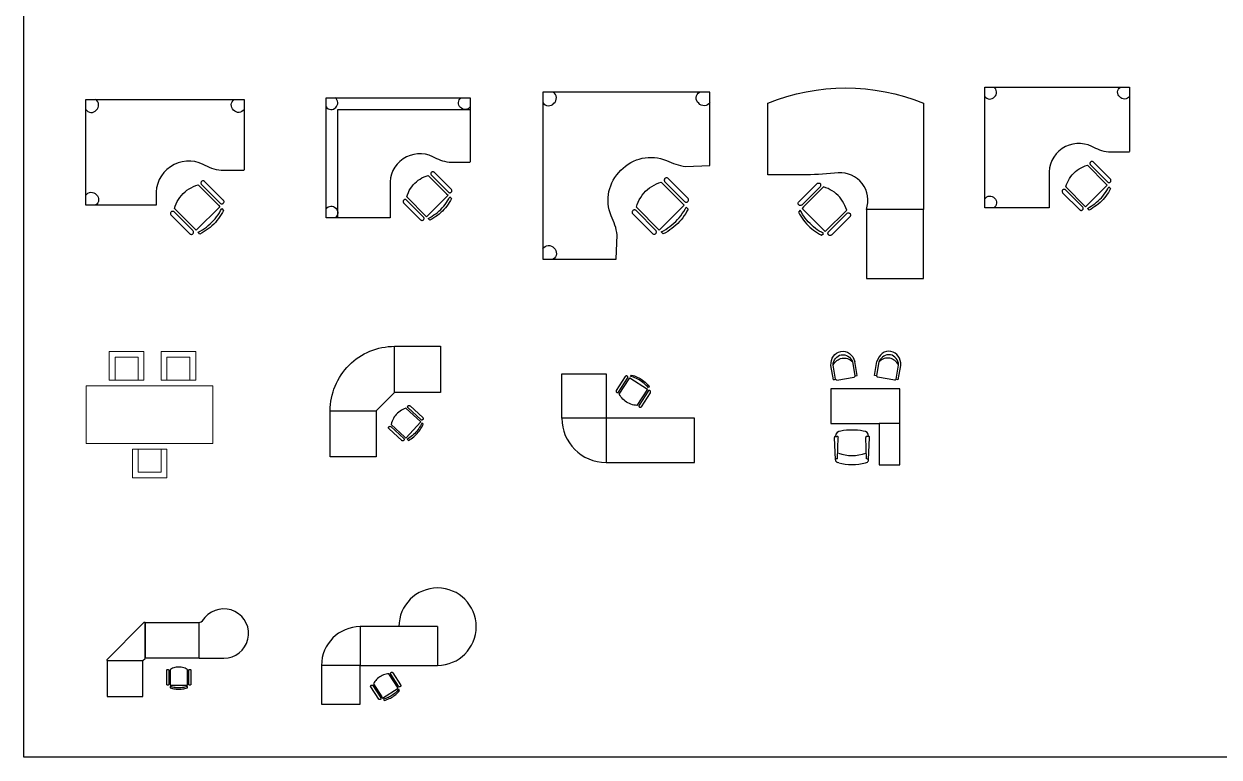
# Model space of a CAD drawing. Header units: millimetres. Extents: x 1147 to 1684, y 1086 to 1492.
# Drawn here: x 1146.9 to 1458.3, y 1085.8 to 1276.7 of the extents above; entities that cross this region are included whole.
import ezdxf

# ---------------------------------------------------------------- set-up
doc = ezdxf.new("R2010")
doc.units = ezdxf.units.MM

# ---------------------------------------------------------------- blocks, each defined once
blk = doc.blocks.new('A$C10326E8D')
at = {"lineweight": 0}
for points in [[(0.597, 2.2), (1.597, 2.2), (1.597, 0), (0.597, 0)], [(1.697, 1.8), (2.197, 1.8), (2.197, 1.2), (1.697, 1.2)], [(1.697, 1.7), (2.097, 1.7), (2.097, 1.3), (1.697, 1.3)], [(0, 1.4), (0.5, 1.4), (0.5, 0.8), (0, 0.8)], [(0.1, 1.3), (0.5, 1.3), (0.5, 0.9), (0.1, 0.9)], [(1.697, 0.9), (2.197, 0.9), (2.197, 0.3), (1.697, 0.3)], [(1.697, 0.8), (2.097, 0.8), (2.097, 0.4), (1.697, 0.4)]]:
    blk.add_lwpolyline(points, close=True, dxfattribs=at)
blk = doc.blocks.new('FAUTA')
at = {"color": 0}
for p, q in [((-6.9, 0), (-4.1, 0.3)), ((-4.1, 0.3), (-1.4, 0.5)), ((-1.4, 0.5), (1.4, 0.5)), ((1.4, 0.5), (4.1, 0.5)), ((4.1, 0.5), (6.9, 0.3)), ((6.9, 0.3), (9.6, 0)), ((-25.4, -9.9), (-25.6, -10.4)), ((-25.6, -10.4), (-25.6, -11)), ((-25.6, -11), (-25.6, -41)), ((-25.1, -9.4), (-25.4, -9.9)), ((-24.7, -9), (-25.1, -9.4)), ((-24.2, -8.7), (-24.7, -9)), ((-23.7, -8.5), (-24.2, -8.7)), ((-23.1, -8.5), (-23.7, -8.5)), ((-22.6, -8.5), (-23.1, -8.5)), ((-22.1, -8.7), (-22.6, -8.5)), ((-21.6, -9), (-22.1, -8.7)), ((-21.2, -9.4), (-21.6, -9)), ((-20.9, -9.9), (-21.2, -9.4)), ((-20.7, -10.4), (-20.9, -9.9)), ((-20.6, -11), (-20.7, -10.4)), ((-20.6, -41), (-20.6, -11)), ((-17.6, -2.5), (-15, -1.7)), ((-17.6, -5.5), (-17.6, -2.5)), ((-15, -4.7), (-17.6, -5.5)), ((-17.6, -8.5), (20.4, -8.5)), ((-17.6, -11), (-17.6, -8.5)), ((-17.6, -43.5), (-17.6, -11)), ((-15, -1.7), (-12.3, -1)), ((-12.3, -4), (-15, -4.7)), ((-12.3, -1), (-9.6, -0.5)), ((-9.6, -3.5), (-12.3, -4)), ((-9.6, -0.5), (-6.9, 0)), ((-6.9, -3), (-9.6, -3.5)), ((-4.1, -2.7), (-6.9, -3)), ((-1.4, -2.5), (-4.1, -2.7)), ((1.4, -2.5), (-1.4, -2.5)), ((4.1, -2.5), (1.4, -2.5)), ((6.9, -2.7), (4.1, -2.5)), ((9.6, -3), (6.9, -2.7)), ((9.6, 0), (12.3, -0.5)), ((12.3, -3.5), (9.6, -3)), ((12.3, -0.5), (15, -1)), ((15, -4), (12.3, -3.5)), ((15, -1), (17.7, -1.7)), ((17.7, -4.7), (15, -4)), ((17.7, -1.7), (20.4, -2.5)), ((20.4, -5.5), (17.7, -4.7)), ((20.4, -2.5), (20.4, -5.5)), ((20.4, -8.5), (20.4, -43.5)), ((23.6, -9.9), (23.4, -10.4)), ((23.4, -10.4), (23.4, -11)), ((23.4, -11), (23.4, -41)), ((23.9, -9.4), (23.6, -9.9)), ((24.3, -9), (23.9, -9.4)), ((24.8, -8.7), (24.3, -9)), ((25.3, -8.5), (24.8, -8.7)), ((25.9, -8.5), (25.3, -8.5)), ((26.4, -8.5), (25.9, -8.5)), ((26.9, -8.7), (26.4, -8.5)), ((27.4, -9), (26.9, -8.7)), ((27.8, -9.4), (27.4, -9)), ((28.1, -9.9), (27.8, -9.4)), ((28.3, -10.4), (28.1, -9.9)), ((28.4, -11), (28.3, -10.4)), ((28.4, -41), (28.4, -11)), ((-25.6, -41), (-25.6, -41.5)), ((-25.6, -41.5), (-25.4, -42.1)), ((-25.4, -42.1), (-25.1, -42.5)), ((-25.1, -42.5), (-24.7, -42.9)), ((-24.7, -42.9), (-24.2, -43.2)), ((-24.2, -43.2), (-23.7, -43.4)), ((-23.7, -43.4), (-23.1, -43.5)), ((-23.1, -43.5), (-22.6, -43.4)), ((-22.6, -43.4), (-22.1, -43.2)), ((-22.1, -43.2), (-21.6, -42.9)), ((-21.6, -42.9), (-21.2, -42.5)), ((-21.2, -42.5), (-20.9, -42.1)), ((-20.9, -42.1), (-20.7, -41.5)), ((-20.7, -41.5), (-20.6, -41)), ((-15.1, -44.8), (-17.6, -43.5)), ((-12.5, -45.9), (-15.1, -44.8)), ((-9.8, -46.8), (-12.5, -45.9)), ((-7.1, -47.5), (-9.8, -46.8)), ((-4.3, -48.1), (-7.1, -47.5)), ((-1.5, -48.4), (-4.3, -48.1)), ((1.4, -48.5), (-1.5, -48.4)), ((4.2, -48.4), (1.4, -48.5)), ((7, -48.1), (4.2, -48.4)), ((9.8, -47.5), (7, -48.1)), ((12.6, -46.8), (9.8, -47.5)), ((15.2, -45.9), (12.6, -46.8)), ((17.8, -44.8), (15.2, -45.9)), ((20.4, -43.5), (17.8, -44.8)), ((23.4, -41), (23.4, -41.5)), ((23.4, -41.5), (23.6, -42.1)), ((23.6, -42.1), (23.9, -42.5)), ((23.9, -42.5), (24.3, -42.9)), ((24.3, -42.9), (24.8, -43.2)), ((24.8, -43.2), (25.3, -43.4)), ((25.3, -43.4), (25.9, -43.5)), ((25.9, -43.5), (26.4, -43.4)), ((26.4, -43.4), (26.9, -43.2)), ((26.9, -43.2), (27.4, -42.9)), ((27.4, -42.9), (27.8, -42.5)), ((27.8, -42.5), (28.1, -42.1)), ((28.1, -42.1), (28.3, -41.5)), ((28.3, -41.5), (28.4, -41))]:
    blk.add_line(p, q, dxfattribs=at)
blk = doc.blocks.new('A$C3CD91D11')
for p, q in [((1.118, 1.118), (1.118, 1.918)), ((0, 0.8), (0.8, 0.8))]:
    blk.add_line(p, q)
blk.add_lwpolyline([(1.118, 1.918), (1.918, 1.918), (1.918, 1.118), (1.118, 1.118), (0.8, 0.8), (0.8, 0), (0, 0), (0, 0.8, -0.414216)], format="xyb", close=True)
at = {"xscale": -0.009999999999978599, "yscale": 0.009999999999990905, "zscale": 0.01, "rotation": 227.4777069168201}
blk.add_blockref('FAUTA', (1.496, 0.398), dxfattribs=at)
blk = doc.blocks.new('A$C368E2ED8')
blk.add_lwpolyline([(1.8, 2.03), (1.8, 0.8), (1.14, 0.8, 0.542284), (0.815, 1.223, -0.020661), (0.449, 1.2), (0, 1.2), (0, 2.03, -0.196465)], format="xyb", close=True)
blk.add_lwpolyline([(1.8, 0.8), (1.14, 0.8), (1.14, 0), (1.8, 0)], close=True)
at = {"xscale": -0.009999999999991512, "yscale": 0.009999999999990905, "zscale": 0.01, "rotation": 135.01188867598}
blk.add_blockref('FAUTA', (0.46, 0.628), dxfattribs=at)
blk = doc.blocks.new('A$C06B76691')
at = {"color": 0}
blk.add_lwpolyline([(0.842, 0.958, -0.311106), (1.334, 1.063, 0.092284), (1.538, 1), (1.8, 1.008), (1.8, 1.8), (0, 1.8), (0, 0), (0.792, 0), (0.8, 0.262, 0.092284), (0.737, 0.466, -0.311106)], format="xyb", close=True, dxfattribs=at)
for points in [[(0, 1.688, 0.502552), (0.12, 1.68, 0.502552), (0.112, 1.8)], [(1.8, 1.688, -0.502552), (1.68, 1.68, -0.502552), (1.688, 1.8)], [(0, 0.112, -0.502552), (0.12, 0.12, -0.502552), (0.112, 0)]]:
    blk.add_lwpolyline(points, format="xyb", dxfattribs=at)
at = {"color": 0, "xscale": 0.01000000000001325, "yscale": 0.01000000000001325, "zscale": 0.01000000000001325, "rotation": 224.9881096140666}
blk.add_blockref('FAUTA', (1.46, 0.398), dxfattribs=at)
blk = doc.blocks.new('A$C5097798E')
at = {"color": 0}
for points in [[(1.8, 0.724), (1.538, 0.724, -0.091251), (1.334, 0.795, 0.579278), (0.8, 0.432), (0.8, 0.332), (0, 0.332), (0, 1.532), (1.8, 1.532), (1.8, 0.732)], [(0, 1.419, 0.502552), (0.12, 1.412, 0.502552), (0.112, 1.532)], [(1.8, 1.419, -0.502552), (1.68, 1.412, -0.502552), (1.688, 1.532)], [(0, 0.444, -0.502552), (0.12, 0.452, -0.502552), (0.112, 0.332)]]:
    blk.add_lwpolyline(points, format="xyb", dxfattribs=at)
at = {"color": 0, "xscale": 0.01000000000001325, "yscale": 0.01000000000001325, "zscale": 0.01000000000001325, "rotation": 224.9881096140666}
blk.add_blockref('FAUTA', (1.46, 0.13), dxfattribs=at)
blk = doc.blocks.new('A$C77057604')
at = {"color": 0}
for p, q in [((0.146, 0.032), (0.146, 1.385)), ((0.146, 1.385), (1.8, 1.385))]:
    blk.add_line(p, q, dxfattribs=at)
for points in [[(1.8, 0.724), (1.538, 0.724, -0.091251), (1.334, 0.795, 0.579278), (0.8, 0.432), (0.8, 0.032), (0, 0.032), (0, 1.532), (1.8, 1.532), (1.8, 0.732)], [(0, 1.419, 0.502552), (0.12, 1.412, 0.502552), (0.112, 1.532)], [(1.8, 1.419, -0.502552), (1.68, 1.412, -0.502552), (1.688, 1.532)], [(0, 0.144, -0.502552), (0.12, 0.152, -0.502552), (0.112, 0.032)]]:
    blk.add_lwpolyline(points, format="xyb", dxfattribs=at)
at = {"color": 0, "xscale": 0.01000000000001325, "yscale": 0.01000000000001325, "zscale": 0.01000000000001325, "rotation": 224.9881096140666}
blk.add_blockref('FAUTA', (1.46, 0.13), dxfattribs=at)
blk = doc.blocks.new('A$C43675A6B')
at = {"color": 0}
blk.add_line((0.8, 0.332), (0.8, 0.332), dxfattribs=at)
for points in [[(1.8, 0.724), (1.538, 0.724, -0.091251), (1.334, 0.795, 0.579278), (0.8, 0.432), (0.8, 0.032), (0, 0.032), (0, 1.532), (1.8, 1.532), (1.8, 0.732)], [(0, 1.419, 0.502552), (0.12, 1.412, 0.502552), (0.112, 1.532)], [(1.8, 1.419, -0.502552), (1.68, 1.412, -0.502552), (1.688, 1.532)], [(0, 0.144, -0.502552), (0.12, 0.152, -0.502552), (0.112, 0.032)]]:
    blk.add_lwpolyline(points, format="xyb", dxfattribs=at)
at = {"color": 0, "xscale": 0.01000000000001325, "yscale": 0.01000000000001325, "zscale": 0.01000000000001325, "rotation": 224.9881096140666}
blk.add_blockref('FAUTA', (1.46, 0.13), dxfattribs=at)
blk = doc.blocks.new('A$C04F97356')
at = {"color": 0, "linetype": 'ByBlock'}
blk.add_line((0, 0.826), (0.798, 1.624), dxfattribs=at)
at = {"color": 0}
for p, q in [((0.849, 1.65), (2.049, 1.65)), ((0.849, 1.65), (0.849, 0.849)), ((0.849, 0.85), (0.849, 1.65)), ((2.049, 0.85), (2.049, 1.65)), ((0, 0.8), (0, 0)), ((0, 0.8), (0.8, 0.8)), ((0.8, 0.8), (0.849, 0.849)), ((0.8, 0), (0.8, 0.8)), ((2.049, 0.85), (0.849, 0.85)), ((2.049, 0.85), (2.599, 0.85)), ((0, 0), (0.8, 0))]:
    blk.add_line(p, q, dxfattribs=at)
blk.add_line((0, 0.8), (0, 0.826))
for centre, radius, start, end in [((2.599, 1.4), 0.55, 270, 139.7756), ((0.849, 1.587), 0.0628, 89.3753, 143.3912), ((2.009, 1.833), 0.188, 282.5638, 335.3602)]:
    blk.add_arc(centre, radius, start, end, dxfattribs=at)
at = {"color": 0, "xscale": -0.009999999999990905, "yscale": 0.009999999999990905, "zscale": 0.01, "rotation": 180}
blk.add_blockref('FAUTA', (1.583, 0.169), dxfattribs=at)
blk = doc.blocks.new('A$C438A20DB')
for p, q in [((0.8, 1.6), (0.8, 0.8)), ((0.8, 1.6), (0.8, 0.8)), ((2.4, 1.6), (0.8, 1.6)), ((0, 0.8), (0, 0)), ((0.8, 0.8), (0, 0.8)), ((0.8, 0), (0.8, 0.8)), ((0.8, 0), (0.8, 0.8)), ((0.8, 0), (0.8, 0.8)), ((0.8, 0.8), (2.4, 0.8)), ((0, 0), (0.8, 0)), ((0, 0), (0.8, 0)), ((0, 0), (0.8, 0))]:
    blk.add_line(p, q)
at = {"color": 0}
blk.add_line((2.4, 1.6), (2.4, 0.8), dxfattribs=at)
for centre, start in [((2.4, 1.6), 270), ((0.8, 0.8), 90)]:
    blk.add_arc(centre, 0.8, start, 180)
at = {"xscale": -0.00999999999998111, "yscale": 0.009999999999990905, "zscale": 0.01, "rotation": 212.75769552017}
blk.add_blockref('FAUTA', (1.457, 0.149), dxfattribs=at)
blk = doc.blocks.new('A$C75B6523E')
for p, q in [((0, 1.6), (0.8, 1.6)), ((0, 1.6), (0.8, 1.6)), ((0, 1.6), (0.8, 1.6)), ((0, 0.8), (0, 1.6)), ((0.8, 1.6), (0.8, 0.8)), ((0.8, 1.6), (0.8, 0.8)), ((0.8, 1.6), (0.8, 0.8)), ((2.4, 0.8), (0.8, 0.8)), ((0.8, 0), (2.4, 0))]:
    blk.add_line(p, q)
at = {"color": 0}
for p, q in [((0.8, 0.8), (0, 0.8)), ((0.8, 0.8), (0.8, 0)), ((2.4, 0), (2.4, 0.8))]:
    blk.add_line(p, q, dxfattribs=at)
blk.add_arc((0.8, 0.8), 0.8, 180, 270)
at = {"xscale": 0.009999999999947017, "yscale": 0.009999999999947017, "zscale": 0.009999999999947017, "rotation": 327.2423044789298}
blk.add_blockref('FAUTA', (1.422, 1.505), dxfattribs=at)
blk = doc.blocks.new('A$C1E1257A6')
for p, q in [((2.4, 73.9), (0.2, 86.2)), ((4.2, 74.5), (2, 86.5)), ((21.2, 77.5), (19.1, 89.5)), ((23.1, 77.6), (20.9, 89.7)), ((38, 77.6), (40.1, 89.7)), ((39.9, 77.5), (42, 89.5)), ((56.9, 74.5), (59, 86.5)), ((58.7, 73.9), (60.8, 86.2)), ((2.4, 73.9), (4.2, 74.3)), ((5.4, 73.5), (20.4, 76.2)), ((21.2, 77.3), (23.1, 77.6)), ((39.8, 77.3), (38, 77.6)), ((55.6, 73.5), (40.7, 76.2)), ((58.7, 73.9), (56.8, 74.3)), ((0, 66), (0, 36)), ((60, 66), (0, 66)), ((60, 0), (60, 66)), ((0, 36), (42, 36)), ((42, 36), (42, 0)), ((60, 36), (42, 36)), ((60, 0), (60, 36)), ((4.1, 4.4), (3.3, 23.8)), ((4.5, 24.7), (5.4, 24.7)), ((5.8, 5.2), (6.6, 23.8)), ((31.2, 5.2), (30.4, 23.8)), ((32.6, 24.7), (31.6, 24.7)), ((32.9, 4.4), (33.8, 23.8)), ((5.8, 5.2), (4.1, 5.2)), ((6.9, 1.8), (5.9, 2.1)), ((30.1, 1.8), (31.1, 2.1)), ((31.3, 5.2), (32.9, 5.2)), ((42, 0), (60, 0))]:
    blk.add_line(p, q)
for centre, radius, start, end in [((4.2, 23.8), 0.958, 75.4846, 181.8292), ((8.8, 24.7), 4.62, 89.6456, 179.2842), ((5.7, 23.8), 0.958, 358.1708, 104.5154), ((18.5, -22.2), 52.4, 79.2995, 100.7005), ((28.3, 24.7), 4.62, 0.7158, 90.3544), ((31.4, 23.8), 0.958, 75.4846, 181.8292), ((32.8, 23.8), 0.958, 358.1708, 104.5154), ((6.6, 4.5), 2.5, 182.5404, 253.5801), ((5.8, 5.2), 0.0625, 270, 357.4596), ((18.5, 45.7), 37.6, 251.5812, 288.4188), ((18.5, 43.5), 43.3, 254.4748, 285.5252), ((30.4, 4.5), 2.5, 286.4199, 357.4596), ((31.3, 5.2), 0.0625, 182.5404, 270)]:
    blk.add_arc(centre, radius, start, end)
at = {"extrusion": (0, 0, -1)}
for centre, major_axis, start_param, end_param in [((10.8, 86.6), (2.1, -11.9), 1.693833, 4.600285), ((11, 85.4), (1.8, -10.1), 1.836941, 4.446244), ((12, 79.9), (2.2, -12.7), 2.270248, 4.012938), ((5.2, 74.7), (0.21, -1.18), 0, 1.570796), ((20.2, 77.3), (0.21, -1.18), 4.712389, 6.283185)]:
    blk.add_ellipse(centre, major_axis=major_axis, ratio=0.875, start_param=start_param, end_param=end_param, dxfattribs=at)
for centre, major_axis, start_param, end_param in [((50.2, 86.6), (-2.1, -11.9), 1.693833, 4.600285), ((50, 85.4), (-1.8, -10.1), 1.836941, 4.446244), ((49, 79.9), (-2.2, -12.7), 2.270248, 4.012938), ((40.9, 77.3), (-0.21, -1.18), 4.712389, 6.283185), ((55.8, 74.7), (-0.21, -1.18), 0, 1.570796)]:
    blk.add_ellipse(centre, major_axis=major_axis, ratio=0.875, start_param=start_param, end_param=end_param)

msp = doc.modelspace()

# ---------------------------------------------------------------- linework, layer by layer
msp.add_lwpolyline([(1146.95, 1463.24), (1684.37, 1463.24), (1684.37, 1085.78), (1146.95, 1085.78)], close=True)

# ---------------------------------------------------------------- block references
for name, p, xscale, yscale, zscale in [('A$C368E2ED8', (1340.78, 1210.41), 22.5, 22.5, 22.5), ('A$C06B76691', (1282.14, 1215.47), 24.1642380216506, 24.1642380216506, 24.1642380216506), ('A$C43675A6B', (1397.28, 1228.17), 20.92638044527843, 20.92638044527843, 20.92638044527843), ('A$C5097798E', (1163.06, 1221.92), 22.92455062330134, 22.92455062330134, 22.92455062330134), ('A$C77057604', (1225.67, 1225.56), 20.84700206350434, 20.84700206350434, 20.84700206350434), ('A$C3CD91D11', (1226.75, 1163.99), 15, 15, 15), ('A$C1E1257A6', (1357.14, 1161.89), 0.3, 0.3, 0.3), ('A$C75B6523E', (1287.08, 1162.52), 14.41868958108743, 14.41868958108743, 14.41868958108743), ('A$C438A20DB', (1224.48, 1099.59), 12.59838259723264, 12.59838259723264, 12.59838259723264), ('A$C04F97356', (1168.6, 1101.55), 11.70977688651042, 11.70977688651042, 11.70977688651042)]:
    msp.add_blockref(name, p, dxfattribs=dict(xscale=xscale, yscale=yscale, zscale=zscale))
at = {"xscale": 15, "yscale": 15, "zscale": 15, "rotation": 90}
msp.add_blockref('A$C10326E8D', (1196.2, 1158.49), dxfattribs=at)

doc.saveas('drawing.dxf')
